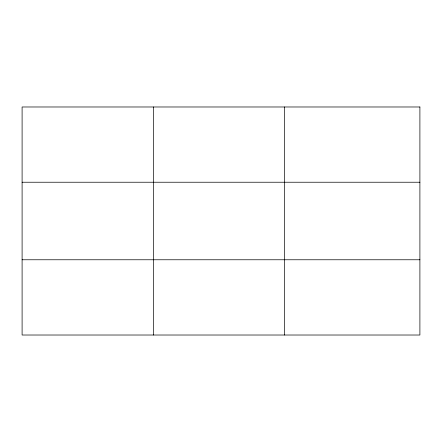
<?xml version="1.0" encoding="UTF-8"?>
<svg xmlns="http://www.w3.org/2000/svg" width="442" height="442" viewBox="0 0 442 442"><rect width="100%" height="100%" fill="white"/><g stroke="black" fill="none" stroke-linecap="round" stroke-linejoin="round"><path stroke-width="0.66" d="M153.374 335.019L153.374 106.981M284.648 335.019L284.648 106.981M22.1 182.231L419.9 182.231M22.1 259.769L419.9 259.769M419.9 106.981L419.9 335.019L22.1 335.019L22.1 106.981L419.9 106.981"/></g></svg>
